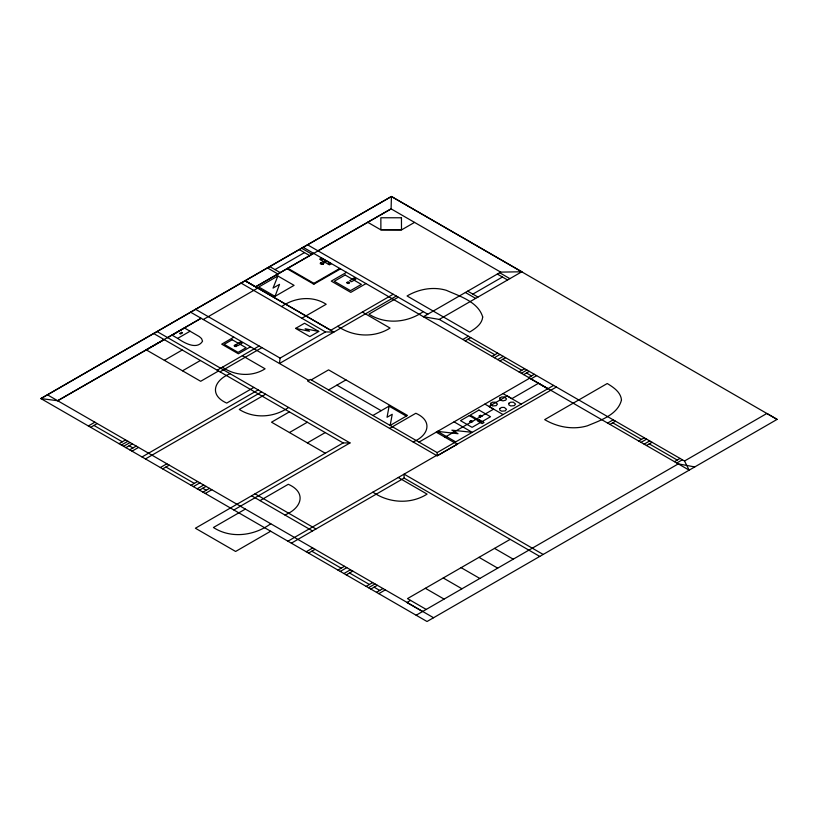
<?xml version="1.0" encoding="UTF-8"?>
<svg xmlns="http://www.w3.org/2000/svg" width="818" height="818" viewBox="0 0 818 818"><rect width="100%" height="100%" fill="white"/><g stroke="black" fill="none" stroke-linecap="round" stroke-linejoin="round"><path stroke-width="1.23" d="M521.802 271.77L500.677 272.118L423.417 316.73L439.256 319.419L521.802 271.77L391.423 196.494L391.096 208.866L255.584 286.821L245.042 280.717L40.9 398.57L427.027 621.506L777.1 419.389L391.423 196.494L245.042 280.717L333.856 332.098L325.472 331.914L240.993 283.048M325.472 331.914L280.093 358.11L279.47 363.499L396.29 296.044M389.123 406.096L387.037 417.282L392.231 414.276L390.166 425.442L407.466 415.452L328.58 369.869L311.269 379.859M275.022 296.372L279.521 284.357L273.038 288.1L277.875 276.003L294.081 285.359L275.022 296.372L258.774 286.995L277.844 275.983M471.802 421.802C471.863 419.726 468.622 422.415 471.577 421.924M481.148 416.403C481.219 414.327 477.978 417.016 480.933 416.526M326.004 260.666L320.503 262.864L320.237 263.723L323.049 264.326L324.173 262.701L326.842 261.157M391.423 196.494L40.9 398.57L57.679 400.728L164.193 339.593M164.091 339.531L146.218 349.848L200.676 381.29L218.539 370.973M167.608 337.619L201.126 318.263L57.679 400.728M313.601 253.324L255.605 286.811L330.799 330.278L393.182 294.255M203.304 319.521L257.772 288.069L245.042 280.717M177.659 338.386C183.999 342.762 196.923 350.339 202.557 341.208L201.535 338.55L199.316 336.597L184.5 327.987L172.077 335.165L177.659 338.386L190.083 331.208M320.625 259.756L322.527 258.662M328.396 264.234L330.319 263.161M164.367 360.329L182.24 350.012M414.532 222.394L401.618 229.848L380.738 229.786L367.722 222.271M313.151 283.795L339.756 268.427M340.533 268.877L313.856 284.194L287.046 268.723M281.658 306.566C294.603 297.435 312.517 295.441 326.188 304.265L301.873 318.263M233.825 337.169L221.709 344.173L238.375 353.795L250.492 346.801M346.515 272.333L331.29 281.126L350.779 292.374L365.994 283.59M182.526 370.81L200.39 360.493M88.344 425.963L94.868 422.2M90.675 427.313L97.199 423.55M217.22 370.206L259.132 346.014M220.011 371.822L261.924 347.63M295.605 328.407L304.541 323.243L318.754 331.443L309.817 336.607L295.605 328.407L309.48 331.249L305.145 328.754L318.754 331.443M230.144 373.724C214.398 379.889 208.498 395.012 226.729 403.09L253.866 387.425M119.05 443.693L125.573 439.931M121.381 445.043L127.905 441.27M123.559 446.291L130.082 442.528M125.88 447.64L132.414 443.867M129.684 449.828L136.207 446.066M398.274 297.19L368.918 314.143C385.534 324.756 407.466 322.824 423.274 311.627M132.015 451.178L138.539 447.415M142.035 456.965L258.181 389.91M145.461 458.939L261.596 391.883M265.635 394.215L239.265 409.44C254.306 419.01 274.183 417.538 288.58 407.466M160.359 467.538L166.882 463.775M162.69 468.888L169.214 465.125M472.855 294.102L502.436 277.026M289.388 411.873L271.525 422.19L325.298 453.244M328.642 389.9L345.963 379.9M191.064 485.268L197.588 481.505M193.396 486.618L199.919 482.845M289.449 432.538L307.312 422.231M197.169 488.796L203.692 485.023M199.5 490.135L206.024 486.373M462.824 339.48L468.417 336.259M202.956 492.129L209.48 488.366M465.156 340.83L470.749 337.599M205.277 493.479L211.811 489.716M307.374 442.886L325.237 432.579M372.896 415.472L390.196 405.483M492.068 356.372L497.661 353.141M157.046 331.515L350.002 442.927L343.161 442.927L195.4 528.234L235.625 551.465L270.666 531.23M494.399 357.711L499.992 354.48M233.856 509.982L350.002 442.927M497.63 359.583L503.223 356.351M499.962 360.922L505.555 357.691M245.349 509.082L213.426 527.508C231.095 538.919 254.265 535.81 270.748 523.745M260.012 500.616L288.294 484.287C307.251 492.681 301.351 508.499 284.879 514.972M389.644 428.397L415.83 413.274C433.295 420.984 428.489 435.779 413.039 441.904M519.021 371.924L524.614 368.693M521.352 373.274L526.945 370.043M523.684 374.613L529.266 371.382M528.704 377.517L534.297 374.286M418.99 442.109L529.624 378.223L547.815 388.724L538.5 383.274L511.904 398.632L507.211 395.912L488.929 406.464L493.591 409.153L444.982 437.221M531.035 378.857L536.628 375.636M437.149 452.599L553.571 385.421M287.936 541.199L436.485 455.442M556.373 387.026L437.139 455.82L307.588 381.024L310.38 379.409L437.18 452.61L437.139 455.82L457.446 444.154L454.644 442.528M291.361 543.172L404.082 478.09L539.757 556.424M306.208 551.751L312.742 547.988M308.539 553.091L315.063 549.328M337.946 570.074L344.47 566.301M340.278 571.414L346.801 567.651M343.928 573.53L350.462 569.757M607.6 423.07L613.193 419.839M346.259 574.87L352.783 571.107M609.931 424.409L615.525 421.188M366.178 586.373L372.701 582.6M368.509 587.723L375.033 583.95M370.84 589.062L377.364 585.299M376.474 592.314L382.998 588.541M638.705 441.025L644.298 437.794M378.795 593.653L385.319 589.89M641.036 442.374L646.629 439.143M644.124 444.154L649.717 440.922M646.455 445.503L652.048 442.272M510.074 539.42L407.497 598.612L426.188 609.41M410.554 600.381L406.894 602.488L422.528 611.516M674.451 461.669L680.044 458.438M676.783 463.008L682.376 459.788M416.157 615.228L678.296 463.878L694.758 466.935M439.256 319.419L684.513 461.015L766.844 413.479L777.1 419.389M274.96 269.592L304.49 252.598M317.946 250.819L391.096 208.866L500.677 272.118M437.579 431.383L458.029 433.714L451.873 430.166L472.17 432.313L454.072 421.863M236.555 345.002L234.766 345.002L234.122 345.738L234.766 346.484L236.555 346.474L236.934 345.227M499.634 272.721L509.89 278.641M497.313 274.061L507.559 279.981M467.722 291.147L477.978 297.067M465.391 292.486L475.647 298.406M307.486 244.776L427.763 314.214M467.947 339.214L494.87 354.756M502.753 359.306L521.812 370.309M526.475 372.998L531.495 375.902M612.723 422.804L641.496 439.409M649.247 443.888L677.253 460.053M303.141 247.292L689.165 470.156L684.513 461.015M324.112 261.76L319.634 259.183L321.535 258.089L331.351 263.754L329.45 264.848L324.95 262.251M323.519 262.108L324.357 262.588M320.564 262.844C326.106 264.787 320.922 265.032 320.564 262.854M287.824 268.273L314.633 283.754M362.343 312.067L390.063 328.069C374.143 338.182 353.059 336.873 337.722 326.28M503.039 393.622L521.138 404.072M484.9 404.092L503.009 414.542M437.548 431.403L455.657 441.853M436.199 432.16L454.399 442.661M389.041 406.147L406.311 416.127M336.904 385.135L381.106 410.656M195.533 309.296L280.093 358.11M190.563 312.169L308.703 380.37M242.363 355.697L265.093 368.816C252.087 377.078 234.899 375.881 222.424 367.2M543.172 554.451L404.082 474.143L404.082 478.09M153.62 333.488L343.161 442.927M398.284 477.487L427.088 494.113C410.585 504.594 388.765 503.142 372.916 492.139M494.553 548.387L513.193 559.154M479 557.334L497.661 568.111M461.127 567.661L479.767 578.418M443.244 577.978L461.894 588.745M425.37 588.295L444.021 599.062M255.042 493.806L315.952 528.97M251.627 495.78L312.537 530.943M47.424 394.808L433.55 617.733M93.937 425.432L122.311 441.812M129.142 445.759L132.945 447.947M165.952 467.006L194.326 483.387M202.762 488.254L206.218 490.248M311.801 551.209L341.208 568.193M349.521 572.989L369.439 584.492M374.102 587.181L379.736 590.432M301.545 248.202L312.098 254.316M299.214 249.551L309.756 255.656M269.684 266.535L280.237 272.639M267.353 267.875L277.895 273.989M482.702 316.985C482.006 324.214 475.309 328.621 469.624 332.088L407.067 295.973C418.755 289.051 433.131 286.392 446.301 290.308C459.604 296.249 478.172 301.699 482.702 316.985M621.486 399.961C617.794 414.869 600.146 420.432 587.416 425.8C573.081 430.064 557.416 427.17 544.686 419.634L607.253 383.519C613.439 387.292 620.739 392.088 621.486 399.961M490.698 403.325L490.698 404.849L492.63 405.963L496.199 405.656L497.467 404.082L495.279 402.2L492.63 402.2L490.698 403.325M499.737 408.54L499.737 410.063L501.669 411.188L505.238 410.881L506.506 409.307L504.317 407.425L501.669 407.425L499.737 408.54M499.747 398.09L500.279 400.155L503.009 400.892L505.739 400.155L506.526 398.857L504.328 396.975L501.679 396.975L499.747 398.09M508.786 403.315L508.786 404.838L510.718 405.953L514.287 405.646L515.565 404.072L513.367 402.19L510.718 402.19L508.786 403.315M236.535 345.738L234.776 345.738L236.535 345.738M348.969 282.68L347.21 282.68L348.969 282.68M349.623 282.68L348.09 283.57L346.546 282.68L348.09 281.791L349.623 282.68M472.599 421.505L471.066 422.395L469.532 421.505L471.066 420.616L472.599 421.505M481.955 416.106L480.422 416.996L478.878 416.106L480.422 415.217L481.955 416.106M181.596 332.343L179.623 333.488L180.563 334.03L182.537 332.885L181.596 332.343M322.21 259.378L321.556 259.214L322.21 259.378M329.051 263.324L329.051 263.324M232.2 339.715L224.163 344.347L238.058 352.374L246.095 347.742L232.2 339.715M345.124 275.012L334.265 281.29L350.493 290.656L361.362 284.388L345.124 275.012M240.318 342.088L235.962 344.603L237.833 345.677L242.179 343.161L240.318 342.088M354.01 278.13L349.664 280.646L351.525 281.719L355.881 279.204L354.01 278.13M469.266 415.616L460.524 420.667L472.088 427.333L480.831 422.292L469.266 415.616M478.959 410.053L470.217 415.104L481.782 421.771L490.514 416.73L478.959 410.053M479.665 420.023L477.794 421.096L482.15 423.612L484.011 422.528L479.665 420.023M401.454 217.782L380.851 217.762L380.891 229.786L401.495 229.817L401.454 217.782"/></g></svg>
